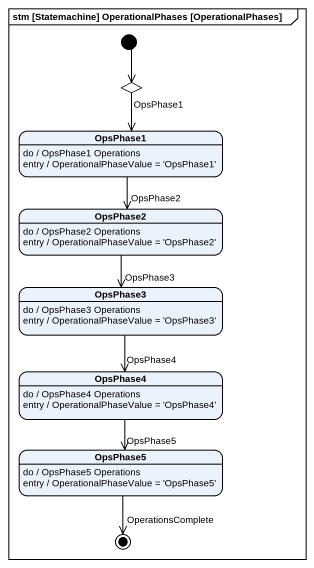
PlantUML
@startuml
mainframe stm [Statemachine] OperationalPhases [OperationalPhases]
hide empty description
state choice1 <<choice>>
state OpsPhase1
OpsPhase1 : do / OpsPhase1 Operations
OpsPhase1 : entry / OperationalPhaseValue = 'OpsPhase1'
state OpsPhase2
OpsPhase2 : do / OpsPhase2 Operations
OpsPhase2 : entry / OperationalPhaseValue = 'OpsPhase2'
state OpsPhase3
OpsPhase3 : do / OpsPhase3 Operations
OpsPhase3 : entry / OperationalPhaseValue = 'OpsPhase3'
state OpsPhase4
OpsPhase4 : do / OpsPhase4 Operations
OpsPhase4 : entry / OperationalPhaseValue = 'OpsPhase4'
state OpsPhase5
OpsPhase5 : do / OpsPhase5 Operations
OpsPhase5 : entry / OperationalPhaseValue = 'OpsPhase5'
[*] --> choice1
choice1 --> OpsPhase1 : OpsPhase1
OpsPhase1 --> OpsPhase2 : OpsPhase2
OpsPhase2 --> OpsPhase3 : OpsPhase3
OpsPhase3 --> OpsPhase4 : OpsPhase4
OpsPhase4 --> OpsPhase5 : OpsPhase5
OpsPhase5 --> [*] : OperationsComplete
@enduml
